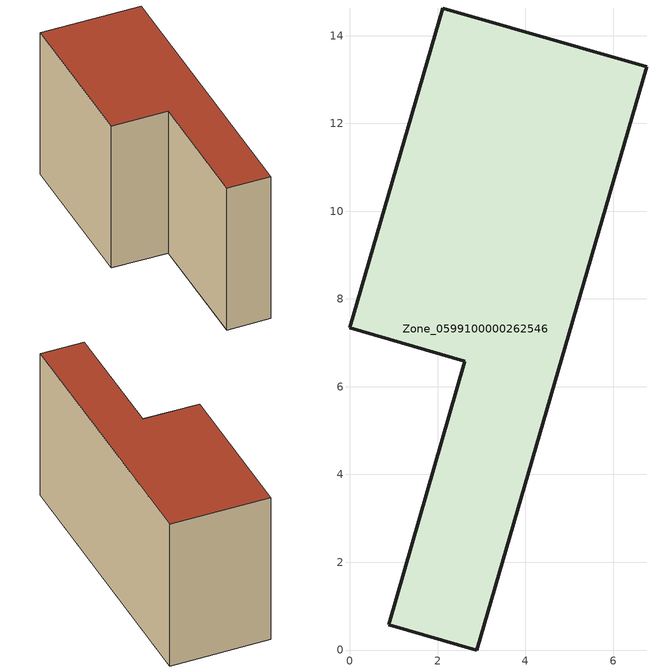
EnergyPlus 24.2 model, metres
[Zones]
Zone_0599100000262546
 floor ground (C_G): 2.61,6.58 0,7.34 2.12,14.63 6.76,13.29 2.89,0 0.88,0.58 z0
 wall outside (C_F): 6.76,13.29 2.12,14.63 0,7.34 2.61,6.58 0.88,0.58 2.89,0 6.76,13.29 z0:7.61
 roof outside (C_R): 2.89,0 6.76,13.29 2.12,14.63 0,7.34 2.61,6.58 0.88,0.58 z7.61
[BUILDING]
Pand.0599100000262546: North Axis=0; Terrain=City; Loads Convergence Tolerance Value=0.04; Temperature Convergence Tolerance Value=0.4; Solar Distribution=FullExterior; Maximum Number of Warmup Days=25; Minimum Number of Warmup Days=1
[Site:Location]
Rotterdam.The.Hague.AP_ZH_NLD Design_Conditions: Latitude=51.96; Longitude=4.45; Time Zone=1; Elevation=-4.5
[SITE:GROUNDTEMPERATURE:BUILDINGSURFACE]
18, 18, 18, 18, 18, 18, 18, 18, 18, 18, 18, 18
[MATERIAL] Thermal Absorptance=0.9; Solar Absorptance=0.7; Visible Absorptance=0.7
Name | Roughness | Thickness | Conductivity | Density | Specific Heat
G.TI.1946 | MediumSmooth | 0.15 | 1 | 540 | 1210
F.TI.1946 | Rough | 0.3 | 0.857143 | 1920 | 840
R.TI.1946 | MediumRough | 0.2 | 0.1 | 1500 | 1000
[CONSTRUCTION]
C_G: G.TI.1946
C_F: F.TI.1946
C_R: R.TI.1946
[ZONE]
Zone_0599100000262546: Type=1; Multiplier=1; Ceiling Height=Autocalculate; Volume=Autocalculate; Floor Area=autocalculate; Part of Total Floor Area=Yes
[ZONEINFILTRATION:DESIGNFLOWRATE]
Infil_Zone_0599100000262546: Zone or ZoneList or Space or SpaceList=Zone_0599100000262546; Schedule=AlwaysOn; Design Flow Rate Calculation Method=Flow/Area; Flow Rate per Floor Area=0.003; Constant Term Coefficient=1; Temperature Term Coefficient=0; Velocity Term Coefficient=0; Velocity Squared Term Coefficient=0
[HVACTEMPLATE:ZONE:IDEALLOADSAIRSYSTEM]
Zone_0599100000262546: Maximum Heating Supply Air Temperature=50; Minimum Cooling Supply Air Temperature=13; Maximum Heating Supply Air Humidity Ratio=0.0156; Minimum Cooling Supply Air Humidity Ratio=0.0077; Heating Limit=NoLimit; Cooling Limit=NoLimit; Dehumidification Control Type=ConstantSensibleHeatRatio; Cooling Sensible Heat Ratio=0.7; Dehumidification Setpoint=60; Humidification Control Type=None; Humidification Setpoint=30; Outdoor Air Method=None; Outdoor Air Flow Rate per Person=0.00944; Outdoor Air Flow Rate per Zone Floor Area=0; Outdoor Air Flow Rate per Zone=0; Demand Controlled Ventilation Type=None; Outdoor Air Economizer Type=NoEconomizer; Heat Recovery Type=None; Sensible Heat Recovery Effectiveness=0.7; Latent Heat Recovery Effectiveness=0.65
[ZONECONTROL:THERMOSTAT]
ThermostatControl_Zone_0599100000262546: Zone or ZoneList=Zone_0599100000262546; Control Type Schedule=DualSetpointControlType; Control 1=Thermostat_Zone_0599100000262546; Temperature Difference Between Cutout And Setpoint=0
[THERMOSTATSETPOINT:DUALSETPOINT]
Thermostat_Zone_0599100000262546: Heating Setpoint Temperature Schedule=HeatingSetpoint_Zone_0599100000262546; Cooling Setpoint Temperature Schedule=CoolingSetpoint_Zone_0599100000262546
[SCHEDULE:COMPACT]
HeatingSetpoint_Zone_0599100000262546: Through: 12/31, For: AllDays, Until: 24:00, 21
CoolingSetpoint_Zone_0599100000262546: Through: 12/31, For: AllDays, Until: 24:00, 24
DualSetpointControlType: Through: 12/31, For: AllDays, Until: 24:00, 4
AlwaysOn: Through: 12/31, For: AllDays, Until: 24:00, 1
